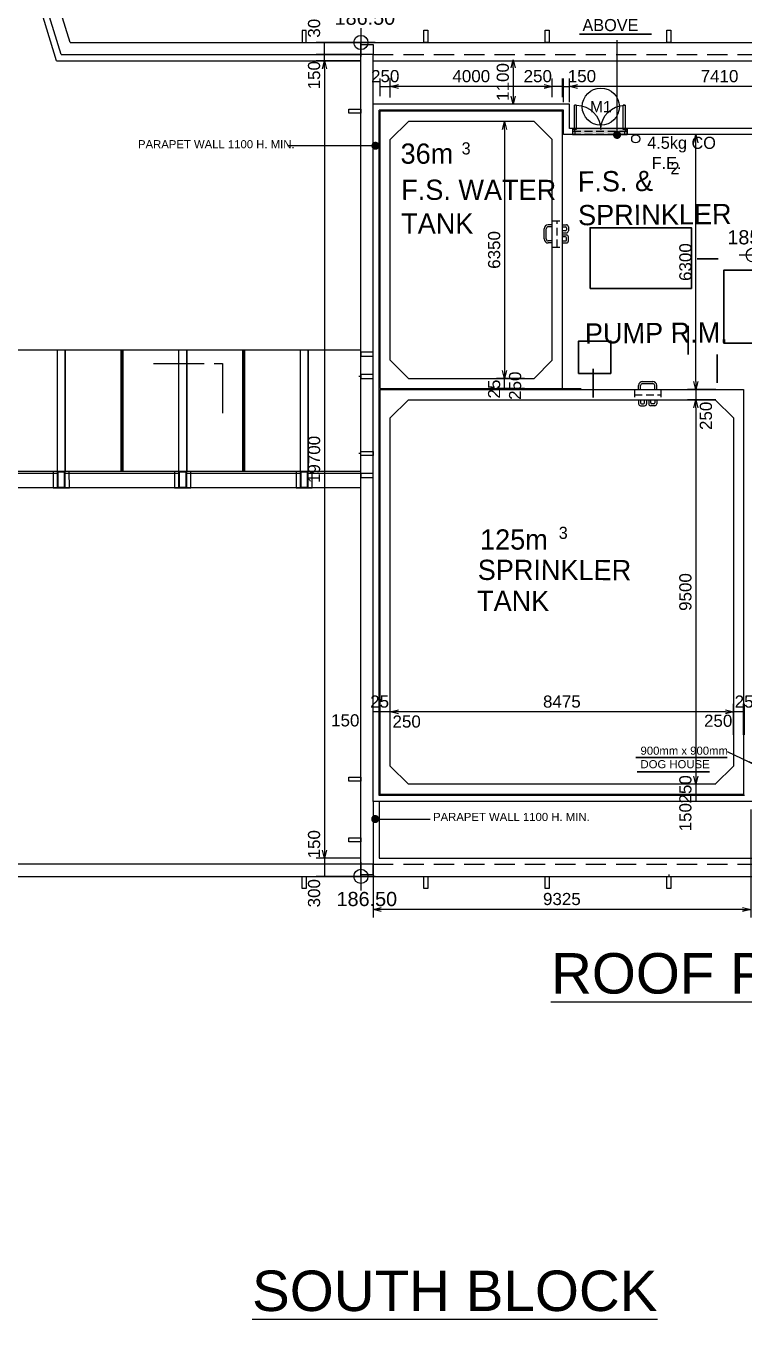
# Model space of a CAD drawing. Header units: millimetres. Extents: x 19735 to 121424, y -888 to 73156.
# Drawn here: x 77964 to 95699, y -888 to 31058 of the extents above; entities that cross this region are included whole.
import ezdxf
from ezdxf.enums import TextEntityAlignment as Align

# ---------------------------------------------------------------- set-up
doc = ezdxf.new("R2010")
doc.units = ezdxf.units.MM
doc.header["$LTSCALE"] = 1000
for name, pattern in [('CENTERX2', [4, 2.5, -0.5, 0.5, -0.5]), ('DASHED', [0.75, 0.5, -0.25]), ('HIDDEN', [9.525, 6.35, -3.175])]:
    doc.linetypes.add(name, pattern=pattern)
doc.layers.get('0').update_dxf_attribs({"color": 8})
doc.layers.get('Defpoints').update_dxf_attribs({"color": 8})
doc.layers.add('COL-10(revJ)', color=8, linetype='Continuous', lineweight=35)
doc.layers.add('COL-105 Rev j', color=8, linetype='Continuous', lineweight=35)
for name, color, linetype in [('COL-228(revJ)', 8, 'Continuous'), ('DLN030_2', 8, 'Continuous'), ('DLN032__', 8, 'Continuous'), ('DLN040__', 8, 'Continuous'), ('DLN041__', 8, 'Continuous'), ('DLN053__', 8, 'Continuous'), ('DLN210__', 8, 'Continuous'), ('DLN246__', 8, 'Continuous'), ('DLN280__', 8, 'Continuous'), ('DLN314__', 8, 'Continuous'), ('DLN325-1', 8, 'Continuous'), ('DLN325__', 8, 'Continuous'), ('DLN581__', 8, 'Continuous'), ('FITDOOR', 8, 'Continuous'), ('geometry', 8, 'Continuous'), ('LEVEL', 8, 'Continuous'), ('MARK', 8, 'Continuous')]:
    doc.layers.add(name, color=color, linetype=linetype)
doc.styles.add('ROMANS', font='swissl.ttf')
doc.styles.get("Standard").update_dxf_attribs({"font": 'arial.ttf'})
doc.styles.add('SWIS721LT450', font='swissl.ttf')
doc.styles.add('SWIS721LT750', font='swissl.ttf')
doc.dimstyles.new('INTDIM', dxfattribs={"dimscale": 200, "dimtxt": 2.25, "dimasz": 1.5, "dimexe": 1, "dimexo": 0, "dimgap": 1, "dimtad": 1, "dimdec": 0, "dimrnd": 1, "dimzin": 1, "dimdsep": 46, "dimtxsty": 'SWIS721LT450', "dimcen": 1, "dimclrd": 1, "dimclre": 1, "dimclrt": 2, "dimaunit": 1, "dimadec": 3, "dimazin": 0, "dimtfac": 1, "dimtdec": 0, "dimtix": 1, "dimtmove": 2, "dimatfit": 0, "dimldrblk": 'DOT', "dimfxl": 1, "dimtolj": 1, "dimtzin": 0, "dimarcsym": 0})

# ---------------------------------------------------------------- blocks, each defined once
blk = doc.blocks.new('DIMARR')
for p, q in [((-1, 0.25), (0, 0)), ((-1, 0), (0, 0)), ((0, 0), (-1, -0.25))]:
    blk.add_line(p, q)
blk = doc.blocks.new('*D171')
at = {"layer": 'Defpoints', "color": 0, "transparency": 16777216}
for p in [(86437, 30198), (85335, 10498), (86437, 10498)]:
    blk.add_point(p, dxfattribs=at)
at = {"layer": 'DLN030_2', "lineweight": -2, "transparency": 16777216}
for p, q in [((86237, 30198), (85135, 30198)), ((85335, 29998), (85335, 10698)), ((86237, 10498), (85135, 10498))]:
    blk.add_line(p, q, dxfattribs=at)
at = {"layer": 'DLN030_2', "lineweight": -2, "transparency": 16777216, "xscale": 200, "yscale": 200, "zscale": 200}
for p, rotation in [((85335, 30198), 90), ((85335, 10498), 270)]:
    blk.add_blockref('DIMARR', p, dxfattribs=dict(at, rotation=rotation))
at = {"layer": 'DLN030_2', "transparency": 16777216, "insert": (85081, 20348), "char_height": 300, "attachment_point": 5, "rotation": 90, "style": 'SWIS721LT450'}
blk.add_mtext('\\A1;19700', dxfattribs=at)
blk = doc.blocks.new('*D172')
at = {"layer": 'Defpoints', "color": 0, "transparency": 16777216}
for p in [(86437, 10348), (85335, 10048), (86437, 10048)]:
    blk.add_point(p, dxfattribs=at)
at = {"layer": 'DLN030_2', "lineweight": -2, "transparency": 16777216}
for p, q in [((86237, 10348), (85135, 10348)), ((85335, 10348), (85335, 10048)), ((86237, 10048), (85135, 10048))]:
    blk.add_line(p, q, dxfattribs=at)
at = {"layer": 'DLN030_2', "transparency": 16777216, "insert": (85081, 9633), "char_height": 300, "attachment_point": 5, "rotation": 90, "style": 'SWIS721LT450'}
blk.add_mtext('\\A1;300', dxfattribs=at)
blk = doc.blocks.new('*D116')
at = {"layer": 'Defpoints', "color": 0, "transparency": 16777216}
for p in [(90479, 28698), (89782, 22348), (90479, 22348)]:
    blk.add_point(p, dxfattribs=at)
at = {"layer": 'DLN030_2', "lineweight": -2, "transparency": 16777216}
for p, q in [((90279, 28698), (89582, 28698)), ((89782, 28498), (89782, 22548)), ((90279, 22348), (89582, 22348))]:
    blk.add_line(p, q, dxfattribs=at)
at = {"layer": 'DLN030_2', "lineweight": -2, "transparency": 16777216, "xscale": 200, "yscale": 200, "zscale": 200}
for p, rotation in [((89782, 28698), 90), ((89782, 22348), 270)]:
    blk.add_blockref('DIMARR', p, dxfattribs=dict(at, rotation=rotation))
at = {"layer": 'DLN030_2', "transparency": 16777216, "insert": (89527, 25523), "char_height": 300, "attachment_point": 5, "rotation": 90, "style": 'SWIS721LT450'}
blk.add_mtext('\\A1;6350', dxfattribs=at)
blk = doc.blocks.new('*D117')
at = {"layer": 'Defpoints', "color": 0, "transparency": 16777216}
for p in [(89782, 22348), (90479, 22348), (90479, 22098)]:
    blk.add_point(p, dxfattribs=at)
at = {"layer": 'DLN030_2', "lineweight": -2, "transparency": 16777216}
for p, q in [((90279, 22348), (89582, 22348)), ((90279, 22098), (89582, 22098)), ((89782, 22098), (89782, 22348))]:
    blk.add_line(p, q, dxfattribs=at)
at = {"layer": 'DLN030_2', "transparency": 16777216, "insert": (90045, 22169), "char_height": 300, "attachment_point": 5, "rotation": 90, "style": 'SWIS721LT450'}
blk.add_mtext('\\A1;250', dxfattribs=at)
blk = doc.blocks.new('*D118')
at = {"layer": 'Defpoints', "color": 0, "transparency": 16777216}
for p in [(95202, 22073), (94504, 21823), (95202, 21823)]:
    blk.add_point(p, dxfattribs=at)
at = {"layer": 'DLN030_2', "lineweight": -2, "transparency": 16777216}
for p, q in [((95002, 22073), (94304, 22073)), ((94504, 22073), (94504, 21823)), ((95002, 21823), (94304, 21823))]:
    blk.add_line(p, q, dxfattribs=at)
at = {"layer": 'DLN030_2', "transparency": 16777216, "insert": (94757, 21425), "char_height": 300, "attachment_point": 5, "rotation": 90, "style": 'SWIS721LT450'}
blk.add_mtext('\\A1;250', dxfattribs=at)
blk = doc.blocks.new('*D119')
at = {"layer": 'Defpoints', "color": 0, "transparency": 16777216}
for p in [(95202, 21823), (94504, 12323), (95202, 12323)]:
    blk.add_point(p, dxfattribs=at)
at = {"layer": 'DLN030_2', "lineweight": -2, "transparency": 16777216}
for p, q in [((95002, 21823), (94304, 21823)), ((94504, 21623), (94504, 12523)), ((95002, 12323), (94304, 12323))]:
    blk.add_line(p, q, dxfattribs=at)
at = {"layer": 'DLN030_2', "lineweight": -2, "transparency": 16777216, "xscale": 200, "yscale": 200, "zscale": 200}
for p, rotation in [((94504, 21823), 90), ((94504, 12323), 270)]:
    blk.add_blockref('DIMARR', p, dxfattribs=dict(at, rotation=rotation))
at = {"layer": 'DLN030_2', "transparency": 16777216, "insert": (94250, 17073), "char_height": 300, "attachment_point": 5, "rotation": 90, "style": 'SWIS721LT450'}
blk.add_mtext('\\A1;9500', dxfattribs=at)
blk = doc.blocks.new('*D120')
at = {"layer": 'Defpoints', "color": 0, "transparency": 16777216}
for p in [(95202, 12323), (94504, 12073), (95202, 12073)]:
    blk.add_point(p, dxfattribs=at)
at = {"layer": 'DLN030_2', "lineweight": -2, "transparency": 16777216}
for p, q in [((95002, 12323), (94304, 12323)), ((94504, 12323), (94504, 12073)), ((95002, 12073), (94304, 12073))]:
    blk.add_line(p, q, dxfattribs=at)
at = {"layer": 'DLN030_2', "transparency": 16777216, "insert": (94250, 12198), "char_height": 300, "attachment_point": 5, "rotation": 90, "style": 'SWIS721LT450'}
blk.add_mtext('\\A1;250', dxfattribs=at)
blk = doc.blocks.new('*D121')
at = {"layer": 'Defpoints', "color": 0, "transparency": 16777216}
for p in [(86962, 29560), (86962, 29091), (90962, 29098)]:
    blk.add_point(p, dxfattribs=at)
at = {"layer": 'DLN030_2', "lineweight": -2, "transparency": 16777216}
for p, q in [((86962, 29291), (86962, 29760)), ((90962, 29298), (90962, 29760)), ((90762, 29560), (87162, 29560))]:
    blk.add_line(p, q, dxfattribs=at)
at = {"layer": 'DLN030_2', "lineweight": -2, "transparency": 16777216, "xscale": 200, "yscale": 200, "zscale": 200, "rotation": 180}
blk.add_blockref('DIMARR', (86962, 29560), dxfattribs=at)
at = {"layer": 'DLN030_2', "lineweight": -2, "transparency": 16777216, "xscale": 200, "yscale": 200, "zscale": 200}
blk.add_blockref('DIMARR', (90962, 29560), dxfattribs=at)
at = {"layer": 'DLN030_2', "transparency": 16777216, "insert": (88962, 29815), "char_height": 300, "attachment_point": 5, "style": 'SWIS721LT450'}
blk.add_mtext('\\A1;4000', dxfattribs=at)
blk = doc.blocks.new('*D133')
at = {"layer": 'Defpoints', "color": 0, "transparency": 16777216}
for p in [(89782, 22098), (90479, 22098), (90479, 22073)]:
    blk.add_point(p, dxfattribs=at)
at = {"layer": 'DLN030_2', "lineweight": -2, "transparency": 16777216}
for p, q in [((90279, 22098), (89582, 22098)), ((90279, 22073), (89582, 22073)), ((89782, 22073), (89782, 22098))]:
    blk.add_line(p, q, dxfattribs=at)
at = {"layer": 'DLN030_2', "transparency": 16777216, "insert": (89527, 22086), "char_height": 300, "attachment_point": 5, "rotation": 90, "style": 'SWIS721LT450'}
blk.add_mtext('\\A1;25', dxfattribs=at)
blk = doc.blocks.new('*D134')
at = {"layer": 'Defpoints', "color": 0, "transparency": 16777216}
for p in [(90962, 29560), (90962, 29098), (91212, 29098)]:
    blk.add_point(p, dxfattribs=at)
at = {"layer": 'DLN030_2', "lineweight": -2, "transparency": 16777216}
for p, q in [((90962, 29298), (90962, 29760)), ((91212, 29298), (91212, 29760)), ((91212, 29560), (90962, 29560))]:
    blk.add_line(p, q, dxfattribs=at)
at = {"layer": 'DLN030_2', "transparency": 16777216, "insert": (90604, 29815), "char_height": 300, "attachment_point": 5, "style": 'SWIS721LT450'}
blk.add_mtext('\\A1;250', dxfattribs=at)
blk = doc.blocks.new('*D135')
at = {"layer": 'Defpoints', "color": 0, "transparency": 16777216}
for p in [(91387, 29560), (91387, 29098), (98797, 29242)]:
    blk.add_point(p, dxfattribs=at)
at = {"layer": 'DLN030_2', "lineweight": -2, "transparency": 16777216}
for p, q in [((91387, 29298), (91387, 29760)), ((98797, 29442), (98797, 29760)), ((98597, 29560), (91587, 29560))]:
    blk.add_line(p, q, dxfattribs=at)
at = {"layer": 'DLN030_2', "lineweight": -2, "transparency": 16777216, "xscale": 200, "yscale": 200, "zscale": 200, "rotation": 180}
blk.add_blockref('DIMARR', (91387, 29560), dxfattribs=at)
at = {"layer": 'DLN030_2', "lineweight": -2, "transparency": 16777216, "xscale": 200, "yscale": 200, "zscale": 200}
blk.add_blockref('DIMARR', (98797, 29560), dxfattribs=at)
at = {"layer": 'DLN030_2', "transparency": 16777216, "insert": (95092, 29815), "char_height": 300, "attachment_point": 5, "style": 'SWIS721LT450'}
blk.add_mtext('\\A1;7410', dxfattribs=at)
blk = doc.blocks.new('*D136')
at = {"layer": 'Defpoints', "color": 0, "transparency": 16777216}
for p in [(86962, 14111), (86962, 13349), (95437, 13349)]:
    blk.add_point(p, dxfattribs=at)
at = {"layer": 'DLN030_2', "lineweight": -2, "transparency": 16777216}
for p, q in [((86962, 13549), (86962, 14311)), ((95237, 14111), (87162, 14111)), ((95437, 13549), (95437, 14311))]:
    blk.add_line(p, q, dxfattribs=at)
at = {"layer": 'DLN030_2', "lineweight": -2, "transparency": 16777216, "xscale": 200, "yscale": 200, "zscale": 200, "rotation": 180}
blk.add_blockref('DIMARR', (86962, 14111), dxfattribs=at)
at = {"layer": 'DLN030_2', "lineweight": -2, "transparency": 16777216, "xscale": 200, "yscale": 200, "zscale": 200}
blk.add_blockref('DIMARR', (95437, 14111), dxfattribs=at)
at = {"layer": 'DLN030_2', "transparency": 16777216, "insert": (91199, 14365), "char_height": 300, "attachment_point": 5, "style": 'SWIS721LT450'}
blk.add_mtext('\\A1;8475', dxfattribs=at)
blk = doc.blocks.new('*D137')
at = {"layer": 'Defpoints', "color": 0, "transparency": 16777216}
for p in [(86712, 14111), (86712, 13349), (86962, 13349)]:
    blk.add_point(p, dxfattribs=at)
at = {"layer": 'DLN030_2', "lineweight": -2, "transparency": 16777216}
for p, q in [((86712, 13549), (86712, 14311)), ((86962, 14111), (86712, 14111)), ((86962, 13549), (86962, 14311))]:
    blk.add_line(p, q, dxfattribs=at)
at = {"layer": 'DLN030_2', "transparency": 16777216, "insert": (87366, 13872), "char_height": 300, "attachment_point": 5, "style": 'SWIS721LT450'}
blk.add_mtext('\\A1;250', dxfattribs=at)
blk = doc.blocks.new('*D138')
at = {"layer": 'Defpoints', "color": 0, "transparency": 16777216}
for p in [(95437, 14111), (95437, 13349), (95687, 13349)]:
    blk.add_point(p, dxfattribs=at)
at = {"layer": 'DLN030_2', "lineweight": -2, "transparency": 16777216}
for p, q in [((95437, 13549), (95437, 14311)), ((95687, 14111), (95437, 14111)), ((95687, 13549), (95687, 14311))]:
    blk.add_line(p, q, dxfattribs=at)
at = {"layer": 'DLN030_2', "transparency": 16777216, "insert": (95058, 13891), "char_height": 300, "attachment_point": 5, "style": 'SWIS721LT450'}
blk.add_mtext('\\A1;250', dxfattribs=at)
blk = doc.blocks.new('*D139')
at = {"layer": 'Defpoints', "color": 0, "transparency": 16777216}
for p in [(95687, 14111), (95687, 13349), (95712, 13349)]:
    blk.add_point(p, dxfattribs=at)
at = {"layer": 'DLN030_2', "lineweight": -2, "transparency": 16777216}
for p, q in [((95687, 13549), (95687, 14311)), ((95712, 14111), (95687, 14111)), ((95712, 13549), (95712, 14311))]:
    blk.add_line(p, q, dxfattribs=at)
at = {"layer": 'DLN030_2', "transparency": 16777216, "insert": (95699, 14365), "char_height": 300, "attachment_point": 5, "style": 'SWIS721LT450'}
blk.add_mtext('\\A1;25', dxfattribs=at)
blk = doc.blocks.new('*D103')
at = {"layer": 'Defpoints', "color": 0, "transparency": 16777216}
for p in [(86687, 14111), (86687, 13349), (86712, 13349)]:
    blk.add_point(p, dxfattribs=at)
at = {"layer": 'DLN030_2', "lineweight": -2, "transparency": 16777216}
for p, q in [((86687, 13549), (86687, 14311)), ((86712, 14111), (86687, 14111)), ((86712, 13549), (86712, 14311))]:
    blk.add_line(p, q, dxfattribs=at)
at = {"layer": 'DLN030_2', "transparency": 16777216, "insert": (86699, 14365), "char_height": 300, "attachment_point": 5, "style": 'SWIS721LT450'}
blk.add_mtext('\\A1;25', dxfattribs=at)
blk = doc.blocks.new('*D104')
at = {"layer": 'Defpoints', "color": 0, "transparency": 16777216}
for p in [(86537, 14111), (86537, 13349), (86687, 13349)]:
    blk.add_point(p, dxfattribs=at)
at = {"layer": 'DLN030_2', "lineweight": -2, "transparency": 16777216}
for p, q in [((86537, 13549), (86537, 14311)), ((86687, 14111), (86537, 14111)), ((86687, 13549), (86687, 14311))]:
    blk.add_line(p, q, dxfattribs=at)
at = {"layer": 'DLN030_2', "transparency": 16777216, "insert": (85850, 13901), "char_height": 300, "attachment_point": 5, "style": 'SWIS721LT450'}
blk.add_mtext('\\A1;150', dxfattribs=at)
blk = doc.blocks.new('*D105')
at = {"layer": 'Defpoints', "color": 0, "transparency": 16777216}
for p in [(94504, 11898), (95202, 12048), (95202, 11898)]:
    blk.add_point(p, dxfattribs=at)
at = {"layer": 'DLN030_2', "lineweight": -2, "transparency": 16777216}
for p, q in [((95002, 12048), (94304, 12048)), ((95002, 11898), (94304, 11898)), ((94504, 12048), (94504, 11898))]:
    blk.add_line(p, q, dxfattribs=at)
at = {"layer": 'DLN030_2', "transparency": 16777216, "insert": (94250, 11510), "char_height": 300, "attachment_point": 5, "rotation": 90, "style": 'SWIS721LT450'}
blk.add_mtext('\\A1;150', dxfattribs=at)
blk = doc.blocks.new('ELEX')
at = {"layer": 'DLN032__'}
for p, q in [((0, 0.5), (0, -0.5)), ((0.5, 0), (-0.5, 0))]:
    blk.add_line(p, q, dxfattribs=at)
blk.add_circle((0, 0), 0.25, dxfattribs=at)
at = {"layer": 'DLN032__', "style": 'ROMANS'}
blk.add_attdef('ELEX', (0.257, 0.354), '', height=0.5, dxfattribs=at)
blk = doc.blocks.new('*D110')
at = {"layer": 'Defpoints', "color": 0, "transparency": 16777216}
for p in [(85335, 10348), (86434, 10498), (86450, 10348)]:
    blk.add_point(p, dxfattribs=at)
at = {"layer": 'DLN030_2', "lineweight": -2, "transparency": 16777216}
for p, q in [((86234, 10498), (85135, 10498)), ((86250, 10348), (85135, 10348)), ((85335, 10498), (85335, 10348))]:
    blk.add_line(p, q, dxfattribs=at)
at = {"layer": 'DLN030_2', "transparency": 16777216, "insert": (85081, 10842), "char_height": 300, "attachment_point": 5, "rotation": 90, "style": 'SWIS721LT450'}
blk.add_mtext('\\A1;150', dxfattribs=at)
blk = doc.blocks.new('*D112')
at = {"layer": 'Defpoints', "color": 0, "transparency": 16777216}
for p in [(85335, 30648), (86437, 30648), (86437, 30348)]:
    blk.add_point(p, dxfattribs=at)
at = {"layer": 'DLN030_2', "lineweight": -2, "transparency": 16777216}
for p, q in [((86237, 30648), (85135, 30648)), ((85335, 30348), (85335, 30648)), ((86237, 30348), (85135, 30348))]:
    blk.add_line(p, q, dxfattribs=at)
at = {"layer": 'DLN030_2', "transparency": 16777216, "insert": (85081, 31116), "char_height": 300, "attachment_point": 5, "rotation": 90, "style": 'SWIS721LT450'}
blk.add_mtext('\\A1;300', dxfattribs=at)
blk = doc.blocks.new('*D95')
at = {"layer": 'Defpoints', "color": 0, "linetype": 'ByBlock', "transparency": 16777216}
for p in [(86537, 11898), (95862, 11898), (86537, 9234)]:
    blk.add_point(p, dxfattribs=at)
at = {"layer": 'DLN030_2', "linetype": 'ByBlock', "lineweight": -2, "transparency": 16777216}
for p, q in [((86537, 11698), (86537, 9034)), ((95862, 11698), (95862, 9034)), ((95662, 9234), (86737, 9234))]:
    blk.add_line(p, q, dxfattribs=at)
at = {"layer": 'DLN030_2', "linetype": 'ByBlock', "lineweight": -2, "transparency": 16777216, "xscale": 200, "yscale": 200, "zscale": 200, "rotation": 180}
blk.add_blockref('DIMARR', (86537, 9234), dxfattribs=at)
at = {"layer": 'DLN030_2', "linetype": 'ByBlock', "lineweight": -2, "transparency": 16777216, "xscale": 200, "yscale": 200, "zscale": 200}
blk.add_blockref('DIMARR', (95862, 9234), dxfattribs=at)
at = {"layer": 'DLN030_2', "linetype": 'ByBlock', "transparency": 16777216, "insert": (91199, 9488), "char_height": 300, "attachment_point": 5, "style": 'SWIS721LT450'}
blk.add_mtext('\\A1;9325', dxfattribs=at)
blk = doc.blocks.new('DR1CL3')
at = {"layer": 'FITDOOR'}
for p, q in [((0, 0), (0, -37.5)), ((50, 0), (0, 0)), ((50, 0), (50, -50)), ((12, -37.5), (0, -37.5)), ((12, -87.5), (0, -87.5)), ((0, -87.5), (0, -125)), ((62.5, -125), (0, -125)), ((62.5, -50), (50, -50)), ((62.5, -50), (62.5, -125))]:
    blk.add_line(p, q, dxfattribs=at)
blk = doc.blocks.new('DR1CD')
at = {"layer": 'FITDOOR'}
for p, q in [((0, 1), (45, 1)), ((0, 1), (0, 0)), ((45, 0), (45, 1)), ((0, 0), (45, 0))]:
    blk.add_line(p, q, dxfattribs=at)
blk = doc.blocks.new('DR2M')
at = {"layer": 'FITDOOR'}
for centre, start, end in [((0, 0), 0, 90), ((1, 0), 90, 180)]:
    blk.add_arc(centre, 0.5, start, end, dxfattribs=at)
blk = doc.blocks.new('DR1AD')
at = {"layer": 'FITDOOR'}
for p, q in [((-45, 1), (0, 1)), ((-45, 1), (-45, 0)), ((0, 0), (0, 1)), ((-45, 0), (0, 0))]:
    blk.add_line(p, q, dxfattribs=at)
blk = doc.blocks.new('DR1CR3')
at = {"layer": 'FITDOOR'}
for p, q in [((-50, 0), (0, 0)), ((-50, 0), (-50, -50)), ((0, 0), (0, -37.5)), ((-62.5, -50), (-62.5, -125)), ((-62.5, -50), (-50, -50)), ((-62.5, -125), (0, -125)), ((-12, -37.5), (0, -37.5)), ((-12, -87.5), (0, -87.5)), ((0, -87.5), (0, -125))]:
    blk.add_line(p, q, dxfattribs=at)
blk = doc.blocks.new('*D61')
at = {"layer": 'Defpoints', "color": 0, "linetype": 'ByBlock', "transparency": 16777216}
for p in [(86962, 29560), (86712, 29123), (86962, 29123)]:
    blk.add_point(p, dxfattribs=at)
at = {"layer": 'DLN030_2', "linetype": 'ByBlock', "lineweight": -2, "transparency": 16777216}
for p, q in [((86712, 29323), (86712, 29760)), ((86962, 29323), (86962, 29760)), ((86712, 29560), (86962, 29560))]:
    blk.add_line(p, q, dxfattribs=at)
at = {"layer": 'DLN030_2', "linetype": 'ByBlock', "transparency": 16777216, "insert": (86837, 29815), "char_height": 300, "attachment_point": 5, "style": 'SWIS721LT450'}
blk.add_mtext('\\A1;250', dxfattribs=at)
blk = doc.blocks.new('*D62')
at = {"layer": 'Defpoints', "color": 0, "transparency": 16777216}
for p in [(91387, 29560), (91237, 28973), (91387, 28973)]:
    blk.add_point(p, dxfattribs=at)
at = {"layer": 'DLN030_2', "lineweight": -2, "transparency": 16777216}
for p, q in [((91237, 29173), (91237, 29760)), ((91387, 29173), (91387, 29760)), ((91237, 29560), (91387, 29560))]:
    blk.add_line(p, q, dxfattribs=at)
at = {"layer": 'DLN030_2', "transparency": 16777216, "insert": (91694, 29815), "char_height": 300, "attachment_point": 5, "style": 'SWIS721LT450'}
blk.add_mtext('\\A1;150', dxfattribs=at)
blk = doc.blocks.new('*D64')
at = {"layer": 'Defpoints', "color": 0, "transparency": 16777216}
for p in [(94504, 28373), (94504, 28373), (94504, 22073)]:
    blk.add_point(p, dxfattribs=at)
at = {"layer": 'DLN030_2', "lineweight": -2, "transparency": 16777216}
blk.add_line((94504, 22273), (94504, 28173), dxfattribs=at)
at = {"layer": 'DLN030_2', "lineweight": -2, "transparency": 16777216, "xscale": 200, "yscale": 200, "zscale": 200}
for p, rotation in [((94504, 28373), 90), ((94504, 22073), 270)]:
    blk.add_blockref('DIMARR', p, dxfattribs=dict(at, rotation=rotation))
at = {"layer": 'DLN030_2', "transparency": 16777216, "insert": (94250, 25223), "char_height": 300, "attachment_point": 5, "rotation": 90, "style": 'SWIS721LT450'}
blk.add_mtext('\\A1;6300', dxfattribs=at)
blk = doc.blocks.new('DRNO')
at = {"layer": 'MARK'}
blk.add_circle((0, 0), 1, dxfattribs=at)
at = {"layer": 'MARK', "style": 'ROMANS'}
blk.add_attdef('DRNO', text='', height=0.6, dxfattribs=at).set_placement((0, 0), align=Align.MIDDLE)
blk = doc.blocks.new('*D65')
at = {"layer": 'Defpoints', "color": 0, "transparency": 16777216}
for p in [(89995, 30223), (89995, 29123), (89995, 29123)]:
    blk.add_point(p, dxfattribs=at)
at = {"layer": 'DLN030_2', "lineweight": -2, "transparency": 16777216}
blk.add_line((89995, 30023), (89995, 29323), dxfattribs=at)
at = {"layer": 'DLN030_2', "lineweight": -2, "transparency": 16777216, "xscale": 200, "yscale": 200, "zscale": 200}
for p, rotation in [((89995, 30223), 90), ((89995, 29123), 270)]:
    blk.add_blockref('DIMARR', p, dxfattribs=dict(at, rotation=rotation))
at = {"layer": 'DLN030_2', "transparency": 16777216, "insert": (89741, 29673), "char_height": 300, "attachment_point": 5, "rotation": 90, "style": 'SWIS721LT450'}
blk.add_mtext('\\A1;1100', dxfattribs=at)
blk = doc.blocks.new('*D56')
at = {"layer": 'Defpoints', "color": 0, "transparency": 16777216}
for p in [(85335, 30348), (86437, 30348), (86437, 30198)]:
    blk.add_point(p, dxfattribs=at)
at = {"layer": 'DLN030_2', "lineweight": -2, "transparency": 16777216}
for p, q in [((86237, 30348), (85135, 30348)), ((86237, 30198), (85135, 30198)), ((85335, 30198), (85335, 30348))]:
    blk.add_line(p, q, dxfattribs=at)
at = {"layer": 'DLN030_2', "transparency": 16777216, "insert": (85081, 29839), "char_height": 300, "attachment_point": 5, "rotation": 90, "style": 'SWIS721LT450'}
blk.add_mtext('\\A1;150', dxfattribs=at)
blk = doc.blocks.new('314')
at = {"layer": 'DLN314__'}
blk.add_lwpolyline([(650, -600), (550, -600), (550, -300), (650, -300)], close=True, dxfattribs=at)
blk = doc.blocks.new('CANOPY FOOTING')
at = {"layer": 'DLN314__'}
for points in [[(-196665, 43376), (-196283, 43493), (-196400, 43876), (-196782, 43759)], [(-196694, 43472), (-196312, 43589), (-196370, 43780), (-196753, 43663)], [(-196684, 43492), (-196332, 43600), (-196381, 43760), (-196733, 43653)]]:
    blk.add_lwpolyline(points, close=True, dxfattribs=at)

msp = doc.modelspace()

# ---------------------------------------------------------------- hatches: boundary and pattern name
at = {"layer": 'COL-228(revJ)', "linetype": 'ByBlock'}
h = msp.add_hatch(color=256, dxfattribs=at)
h.dxf.hatch_style = 1
h.paths.add_polyline_path([(91459.2, 28373.1), (92809.2, 28373.1), (92809.2, 28523.1), (91459.2, 28523.1)])

# ---------------------------------------------------------------- linework, layer by layer
at = {"layer": 'COL-10(revJ)'}
msp.add_line((91635.7, 30856.6), (93414.7, 30856.6), dxfattribs=at)
at = {"layer": 'COL-10(revJ)', "linetype": 'ByBlock'}
for p, q in [((94537.4, 25300.6), (95054.6, 25300.6)), ((94317.8, 22944.1), (94317.8, 23651.6)), ((95031.6, 22236.7), (95031.6, 22944.2)), ((91970.4, 21879.9), (91970.4, 22587.4)), ((91155.5, 22094.2), (91672.7, 22094.2))]:
    msp.add_line(p, q, dxfattribs=at)
for points in [[(93022.9, 12987.3), (95284, 12987.3)], [(93060.6, 12629.4), (94841.2, 12629.4)]]:
    msp.add_lwpolyline(points, dxfattribs=at)
at = {"layer": 'COL-105 Rev j', "linetype": 'ByBlock'}
for points in [[(91896.6, 24573.1), (94396.6, 24573.1), (94396.6, 26073.1), (91896.6, 26073.1)], [(97796.6, 23223.1), (95196.6, 23223.1), (95196.6, 25023.1), (97796.6, 25023.1)], [(92411.6, 22473.1), (91611.6, 22473.1), (91611.6, 23273.1), (92411.6, 23273.1)]]:
    msp.add_lwpolyline(points, close=True, dxfattribs=at)
at = {"layer": 'COL-228(revJ)', "linetype": 'ByBlock'}
msp.add_lwpolyline([(91459.2, 28373.1), (92809.2, 28373.1), (92809.2, 28523.1), (91459.2, 28523.1)], close=True, dxfattribs=at)
at = {"layer": 'DLN053__', "linetype": 'CENTERX2', "ltscale": 0.5}
for p, q in [((81116.3, 22718.7), (82815.3, 22718.7)), ((82815.3, 22718.7), (82815.3, 21488.6))]:
    msp.add_line(p, q, dxfattribs=at)
at = {"layer": 'DLN210__'}
for p, q in [((78722.4, 30198.1), (78072, 32325.6)), ((78833.4, 30348.1), (78215.4, 32369.5)), ((79055.4, 30648.1), (78502.3, 32457.2)), ((79055.4, 30648.1), (86236.6, 30648.1)), ((86236.6, 30648.1), (118036.6, 30648.1)), ((86236.6, 10048.1), (86236.6, 30648.1)), ((86236.6, 30648.1), (118036.6, 30648.1)), ((78722.4, 30198.1), (86236.6, 30198.1)), ((78833.4, 30348.1), (86236.6, 30348.1)), ((86536.6, 27698.1), (86536.6, 30348.1)), ((86536.6, 30198.1), (117586.6, 30198.1)), ((86536.6, 11898.1), (86536.6, 29123.1)), ((91386.6, 29123.1), (86536.6, 29123.1)), ((91386.6, 28523.1), (91386.6, 29123.1)), ((86686.6, 12048.1), (86686.6, 28973.1)), ((91236.6, 28973.1), (86686.6, 28973.1)), ((91236.6, 28373.1), (91236.6, 28973.1)), ((91459.2, 28523.1), (91386.6, 28523.1)), ((91459.2, 28523.1), (91459.2, 28373.1)), ((92809.2, 28523.1), (91459.2, 28523.1)), ((98946.6, 28523.1), (92809.2, 28523.1)), ((92809.2, 28523.1), (92809.2, 28373.1)), ((91459.2, 28373.1), (91236.6, 28373.1)), ((98946.6, 28373.1), (92809.2, 28373.1)), ((96686.6, 11898.1), (86536.6, 11898.1)), ((95711.6, 12048.1), (86686.6, 12048.1)), ((86686.6, 11898.1), (86686.6, 10498.1)), ((86236.6, 10348.1), (69836.6, 10348.1)), ((86686.6, 10498.1), (101686.6, 10498.1)), ((57636.6, 10048.1), (86236.6, 10048.1)), ((86236.6, 10048.1), (118036.6, 10048.1))]:
    msp.add_line(p, q, dxfattribs=at)
at = {"layer": 'DLN210__', "linetype": 'DASHED'}
for p, q in [((86536.6, 30348.1), (117736.6, 30348.1)), ((86536.6, 11898.1), (86536.6, 10348.1)), ((86536.6, 10348.1), (101686.6, 10348.1))]:
    msp.add_line(p, q, dxfattribs=at)
at = {"layer": 'DLN246__', "linetype": 'HIDDEN', "ltscale": 0.03}
for p, q in [((90961.6, 26244.7), (91211.6, 26244.7)), ((91086.6, 25594.7), (91086.6, 26244.7)), ((90961.6, 25594.7), (91211.6, 25594.7)), ((92992.3, 22073.1), (92992.3, 21823.1)), ((93642.3, 22073.1), (93642.3, 21823.1)), ((92992.3, 21948.1), (93642.3, 21948.1))]:
    msp.add_line(p, q, dxfattribs=at)
at = {"layer": 'DLN246__'}
for p, q in [((90761.6, 25794.7), (90761.6, 26044.7)), ((90811.6, 25794.7), (90811.6, 26044.7)), ((90961.6, 26144.7), (90861.6, 26144.7)), ((90961.6, 26094.7), (90861.6, 26094.7)), ((91211.6, 26144.7), (91311.6, 26144.7)), ((91211.6, 26094.7), (91286.6, 26094.7)), ((91286.6, 25994.7), (91211.6, 25994.7)), ((91211.6, 25944.7), (91311.6, 25944.7)), ((91211.6, 25894.7), (91311.6, 25894.7)), ((91311.6, 26069.7), (91311.6, 26019.7)), ((91361.6, 26094.7), (91361.6, 25994.7)), ((90961.6, 25744.7), (90861.6, 25744.7)), ((90961.6, 25694.7), (90861.6, 25694.7)), ((91286.6, 25844.7), (91211.6, 25844.7)), ((91211.6, 25744.7), (91286.6, 25744.7)), ((91211.6, 25694.7), (91311.6, 25694.7)), ((91311.6, 25769.7), (91311.6, 25819.7)), ((91361.6, 25744.7), (91361.6, 25844.7)), ((93092.3, 22073.1), (93092.3, 22173.1)), ((93142.3, 22073.1), (93142.3, 22173.1)), ((93192.3, 22273.1), (93442.3, 22273.1)), ((93192.3, 22223.1), (93442.3, 22223.1)), ((93492.3, 22073.1), (93492.3, 22173.1)), ((93542.3, 22073.1), (93542.3, 22173.1)), ((93092.3, 21823.1), (93092.3, 21723.1)), ((93142.3, 21823.1), (93142.3, 21748.1)), ((93242.3, 21748.1), (93242.3, 21823.1)), ((93292.3, 21823.1), (93292.3, 21723.1)), ((93342.3, 21823.1), (93342.3, 21723.1)), ((93392.3, 21748.1), (93392.3, 21823.1)), ((93492.3, 21823.1), (93492.3, 21748.1)), ((93542.3, 21823.1), (93542.3, 21723.1)), ((93142.3, 21673.1), (93242.3, 21673.1)), ((93167.3, 21723.1), (93217.3, 21723.1)), ((93492.3, 21673.1), (93392.3, 21673.1)), ((93467.3, 21723.1), (93417.3, 21723.1))]:
    msp.add_line(p, q, dxfattribs=at)
for centre, radius, start, end in [((90861.6, 26044.7), 100, 90, 180), ((90861.6, 26044.7), 50, 90, 180), ((91286.6, 26069.7), 25, 0, 90), ((91286.6, 26019.7), 25, 270, 0), ((91311.6, 26094.7), 50, 0, 90), ((91311.6, 25994.7), 50, 270, 0), ((91311.6, 25844.7), 50, 0, 90), ((90861.6, 25794.7), 100, 180, 270), ((90861.6, 25794.7), 50, 180, 270), ((91286.6, 25819.7), 25, 0, 90), ((91286.6, 25769.7), 25, 270, 0), ((91311.6, 25744.7), 50, 270, 0), ((93192.3, 22173.1), 100, 90, 180), ((93192.3, 22173.1), 50, 90, 180), ((93442.3, 22173.1), 100, 360, 90), ((93442.3, 22173.1), 50, 360, 90), ((93167.3, 21748.1), 25, 180, 270), ((93217.3, 21748.1), 25, 270, 360), ((93417.3, 21748.1), 25, 180, 270), ((93467.3, 21748.1), 25, 270, 360), ((93142.3, 21723.1), 50, 180, 270), ((93242.3, 21723.1), 50, 270, 360), ((93392.3, 21723.1), 50, 180, 270), ((93492.3, 21723.1), 50, 270, 360)]:
    msp.add_arc(centre, radius, start, end, dxfattribs=at)
at = {"layer": 'DLN280__'}
for p, q in [((86711.6, 22098.1), (86711.6, 28948.1)), ((91211.6, 28948.1), (86711.6, 28948.1)), ((91211.6, 22098.1), (91211.6, 28948.1)), ((86961.6, 28248.1), (87411.6, 28698.1)), ((90511.6, 28698.1), (87411.6, 28698.1)), ((90961.6, 28248.1), (90511.6, 28698.1)), ((86961.6, 22798.1), (86961.6, 28248.1)), ((90961.6, 22798.1), (90961.6, 28248.1)), ((86961.6, 22798.1), (87411.6, 22348.1)), ((90961.6, 22798.1), (90511.6, 22348.1)), ((86711.6, 22098.1), (91211.6, 22098.1)), ((86711.6, 12073.1), (86711.6, 22073.1)), ((86711.6, 22073.1), (95686.6, 22073.1)), ((87411.6, 22348.1), (90511.6, 22348.1)), ((95686.6, 22073.1), (95686.6, 12073.1)), ((86961.6, 21373.1), (87411.6, 21823.1)), ((86961.6, 21373.1), (87411.6, 21823.1)), ((87411.6, 21823.1), (94986.6, 21823.1)), ((94986.6, 21823.1), (95436.6, 21373.1)), ((86961.6, 12773.1), (86961.6, 21373.1)), ((95436.6, 21373.1), (95436.6, 12773.1)), ((87411.6, 12323.1), (86961.6, 12773.1)), ((95436.6, 12773.1), (94986.6, 12323.1)), ((94986.6, 12323.1), (87411.6, 12323.1)), ((95686.6, 12073.1), (86711.6, 12073.1))]:
    msp.add_line(p, q, dxfattribs=at)
at = {"layer": 'DLN314__', "linetype": 'HIDDEN', "ltscale": 0.03}
for p, q in [((92809.2, 28448.1), (91459.2, 28448.1)), ((92809.2, 28373.1), (91459.2, 28373.1))]:
    msp.add_line(p, q, dxfattribs=at)
at = {"layer": 'DLN314__', "linetype": 'HIDDEN', "ltscale": 0.5}
for p, q in [((78736.6, 23048.1), (78736.6, 20048.1)), ((78936.6, 23048.1), (78936.6, 20048.1)), ((81736.6, 23048.1), (81736.6, 20048.1)), ((81936.6, 23048.1), (81936.6, 20048.1)), ((84736.6, 23048.1), (84736.6, 20048.1)), ((84936.6, 23048.1), (84936.6, 20048.1))]:
    msp.add_line(p, q, dxfattribs=at)
at = {"layer": 'DLN314__'}
for p, q in [((86236.6, 22398.1), (86186.6, 22398.1)), ((86236.6, 20498.1), (86186.6, 20498.1)), ((93836.6, 10098.1), (93836.6, 10048.1))]:
    msp.add_line(p, q, dxfattribs=at)
for points in [[(86536.6, 30347.8), (86236.6, 30347.8), (86236.6, 30597.8), (86536.6, 30597.8)], [(86536.6, 22348.1), (86536.6, 22448.1), (86236.6, 22448.1), (86236.6, 22348.1)], [(86536.6, 20548.1), (86536.6, 20448.1), (86236.6, 20448.1), (86236.6, 20548.1)], [(86536.6, 10348.1), (86236.6, 10348.1), (86236.6, 10098.1), (86536.6, 10098.1)]]:
    msp.add_lwpolyline(points, close=True, dxfattribs=at)
for points in [[(78936.6, 23048.1), (78736.6, 23048.1), (78736.6, 19648.1), (78936.6, 19648.1), (78936.7, 23048.1)], [(81936.6, 23048.1), (81736.6, 23048.1), (81736.6, 19648.1), (81936.6, 19648.1), (81936.7, 23048.1)], [(84936.6, 23047.7), (84736.6, 23047.7), (84736.6, 19647.7), (84936.6, 19647.7), (84936.7, 23047.7)]]:
    msp.add_lwpolyline(points, dxfattribs=at)
at = {"layer": 'DLN581__'}
msp.add_circle((93022.6, 28268), 100, dxfattribs=at)
at = {"layer": 'geometry', "linetype": 'Continuous'}
for p, q in [((86236.6, 23048.1), (66131.7, 23048.1)), ((80311.6, 23048.1), (80311.6, 20048.1)), ((80336.6, 20048.1), (80336.6, 23048.1)), ((80361.6, 23048.1), (80361.6, 20048.1)), ((83311.6, 23048.1), (83311.6, 20048.1)), ((83336.6, 20048.1), (83336.6, 23048.1)), ((83336.6, 20048.1), (83336.6, 23048.1)), ((83361.6, 23048.1), (83361.6, 20048.1)), ((78736.6, 20048.1), (75936.6, 20048.1)), ((78736.6, 19998.1), (75936.6, 19998.1)), ((81736.6, 20048.1), (78936.6, 20048.1)), ((81736.6, 19998.1), (78936.6, 19998.1)), ((84736.6, 20048.1), (81936.6, 20048.1)), ((84736.6, 19998.1), (81936.6, 19998.1)), ((86236.6, 20048.1), (84936.6, 20048.1)), ((86236.6, 19998.1), (84936.6, 19998.1)), ((86236.6, 19648.1), (63491.4, 19648.1))]:
    msp.add_line(p, q, dxfattribs=at)

# ---------------------------------------------------------------- block references
at = {"layer": 'DLN032__'}
ref = msp.add_blockref('ELEX', (86236.6, 30648.1), dxfattribs=dict(at, xscale=700, yscale=700, zscale=700))
ref.add_attrib('ELEX', '186.50', (85586.6, 31085.6), dxfattribs={"layer": 'LEVEL', "height": 350, "style": 'ROMANS'})
ref = msp.add_blockref('ELEX', (95925.5, 25396.9), dxfattribs=dict(at, xscale=700, yscale=700, zscale=700))
ref.add_attrib('ELEX', '185.375', (95284.9, 25660.9), dxfattribs={"layer": 'LEVEL', "height": 350, "style": 'ROMANS'})
ref = msp.add_blockref('ELEX', (86236.6, 10048.1), dxfattribs=dict(at, xscale=700, yscale=700, zscale=700))
ref.add_attrib('ELEX', '186.50', (85634.8, 9315), dxfattribs={"layer": 'LEVEL', "height": 350, "style": 'ROMANS'})
at = {"layer": 'DLN314__', "xscale": -1}
for p, rotation in [((84236.6, 30347.8), 180), ((85936.6, 23548.1), 90), ((85936.6, 20548.1), 90)]:
    msp.add_blockref('314', p, dxfattribs=dict(at, rotation=rotation))
at = {"layer": 'DLN314__'}
for name, p, rotation in [('314', (88436.6, 30348.1), 179.9999999999995), ('314', (91436.6, 30348.1), 179.9999999999995), ('314', (94436.6, 30348.1), 179.9999999999995), ('314', (86536.6, 29548.1), 270), ('CANOPY FOOTING', (178017, 195037.8), 73.00000000002207), ('CANOPY FOOTING', (181017, 195037.8), 73.00000000002207), ('CANOPY FOOTING', (184017, 195037.8), 73.00000000002207), ('314', (86536.6, 13048.1), 270), ('314', (86536.6, 11548.1), 270)]:
    msp.add_blockref(name, p, dxfattribs=dict(at, rotation=rotation))
for p in [(84236.6, 10348.1), (87236.6, 10348.1), (90236.6, 10348.1), (93236.6, 10348.1)]:
    msp.add_blockref('314', p, dxfattribs=at)
at = {"layer": 'DLN325-1', "xscale": 458.3333333333139, "yscale": 458.3333333333139, "zscale": 458.3333333333139}
msp.add_blockref('DRNO', (92160.3, 29062.4), dxfattribs=at).add_auto_attribs({'DRNO': 'M1'})
at = {"layer": 'DLN325__', "xscale": -1, "yscale": 600}
for name, p in [('DR1AD', (91509.2, 28498.1)), ('DR1CD', (92759.2, 28498.1))]:
    msp.add_blockref(name, p, dxfattribs=at)
at = {"layer": 'DLN325__', "xscale": -1200, "yscale": 1200, "zscale": 1200}
msp.add_blockref('DR2M', (92759.2, 28498.1), dxfattribs=at)
at = {"layer": 'DLN325__', "xscale": -1}
for name, p in [('DR1CR3', (91459.2, 28498.1)), ('DR1CL3', (92809.2, 28498.1))]:
    msp.add_blockref(name, p, dxfattribs=at)

# ---------------------------------------------------------------- texts
at = {"layer": 'DLN040__', "insert": (91707, 31628), "char_height": 300, "attachment_point": 1, "line_spacing_factor": 0.8, "style": 'SWIS721LT750'}
msp.add_mtext('{\\fUnivers|b0|i0|c0|p34;LOUVRE\\PABOVE}', dxfattribs=at)
at = {"layer": 'DLN040__', "char_height": 200, "width": 3822.687, "attachment_point": 1, "style": 'SWIS721LT750'}
for insert in [(80732.7, 28235.1), (88018.5, 11617.6)]:
    msp.add_mtext('PARAPET WALL 1100 H. MIN.', dxfattribs=dict(at, insert=insert))
at = {"layer": 'DLN040__', "insert": (93140.6, 13253.7), "char_height": 200, "width": 3503.581, "attachment_point": 1}
msp.add_mtext('{\\fSwis721 Lt BT|b0|i0|c0|p34;900mm x 900mm\\PDOG HOUSE }', dxfattribs=at)
at = {"layer": 'DLN040__', "char_height": 1000, "width": 16410, "attachment_point": 7, "line_spacing_factor": 0.84, "style": 'SWIS721LT750'}
for s, insert in [('{\\LROOF PLAN}', (90930.3, 7139.5)), ('{\\LSOUTH BLOCK}', (83548, -702.5))]:
    msp.add_mtext(s, dxfattribs=dict(at, insert=insert))
at = {"layer": 'DLN041__', "style": 'SWIS721LT750'}
for s, insert, char_height, width, attachment_point, rotation in [('{\\fUnivers|b0|i0|c0|p34;36m}', (87216, 27646), 500, 4428.675, 7, 359.905), ('{\\fUnivers|b0|i0|c0|p34;3}', (88722.6, 28182.4), 300, 5336.445, 1, 359.90528), ('{\\fUnivers|b0|i0|c0|p34;F.S. & SPRINKLER}', (91600.2, 26124.5), 500, 4428.675, 7, 0.451), ('{\\fUnivers|b0|i0|c0|p34;F.S. WATER TANK}', (87231, 25927.6), 500, 4428.675, 7, 359.9053), ('{\\fUnivers|b0|i0|c0|p34;PUMP R.M.}', (91769.3, 23201.8), 500, 4428.675, 7, 0.45071), ('{\\fUnivers|b0|i0|c0|p34;125m}', (89178.4, 18114.6), 500, 4428.675, 7, 359.90528), ('{\\fUnivers|b0|i0|c0|p34;3}', (91120.4, 18685.9), 300, 5336.445, 1, 359.90528), ('{\\fUnivers|b0|i0|c0|p34;SPRINKLER}', (89121, 17363.9), 500, 4428.675, 7, 359.90528), ('{\\fUnivers|b0|i0|c0|p34;TANK}', (89105, 16604.3), 500, 4428.675, 7, 359.90528)]:
    msp.add_mtext(s, dxfattribs=dict(at, insert=insert, char_height=char_height, width=width, attachment_point=attachment_point, rotation=rotation))
at = {"layer": 'DLN581__', "char_height": 300, "attachment_point": 7, "rotation": 359.87172, "style": 'SWIS721LT750'}
for s, insert, width in [('{\\fUnivers|b0|i0|c0|p34;4.5kg CO  F.E.}', (93305.3, 27522.3), 1747.929), ('{\\fUnivers|b0|i0|c0|p34;2}', (93880.3, 27391.5), 1597.027)]:
    msp.add_mtext(s, dxfattribs=dict(at, insert=insert, width=width))

# ---------------------------------------------------------------- dimensions: what is measured, and where the dimension line sits
at = {"layer": 'DLN030_2'}
for base, p1, p2, picture, middle in [((85335.4, 30648.1), (86436.6, 30348.1), (86436.6, 30648.1), '*D112', (85081.2, 31116.5)), ((85335.4, 30348.1), (86436.6, 30198.1), (86436.6, 30348.1), '*D56', (85081.2, 29838.7)), ((89781.6, 22348.1), (90479.1, 22098.1), (90479.1, 22348.1), '*D117', (90045, 22168.9)), ((94504.3, 21823.1), (95201.8, 22073.1), (95201.8, 21823.1), '*D118', (94757, 21424.6)), ((94504.3, 11898.1), (95201.8, 12048.1), (95201.8, 11898.1), '*D105', (94250.1, 11510.2)), ((85335.4, 10348.1), (86433.9, 10498.1), (86450, 10348.1), '*D110', (85081.2, 10842.1)), ((85335.4, 10048.1), (86436.6, 10348.1), (86436.6, 10048.1), '*D172', (85081.2, 9632.9))]:
    dim = msp.add_linear_dim(base=base, p1=p1, p2=p2, angle=90, dimstyle='INTDIM', override={"dimscale": 1, "dimtxt": 300, "dimasz": 200, "dimexe": 200, "dimexo": 200, "dimgap": 100, "dimrnd": 0, "dimzin": 0, "dimblk": 'DIMARR', "dimcen": 200, "dimclrd": 256, "dimclre": 256, "dimclrt": 256}, dxfattribs=at)
    dim.commit()
    dim.dimension.update_dxf_attribs({"geometry": picture, "text_midpoint": middle, "dimtype": 160})
for base, p1, p2, picture, middle in [((85335.4, 10498.1), (86436.6, 30198.1), (86436.6, 10498.1), '*D171', (85081.2, 20348.1)), ((89994.7, 29123.1), (89994.7, 30223.1), (89994.7, 29123.1), '*D65', (89740.5, 29673.1)), ((89781.6, 22348.1), (90479.1, 28698.1), (90479.1, 22348.1), '*D116', (89527.4, 25523.1)), ((94504.3, 28373.1), (94504.3, 22073.1), (94504.3, 28373.1), '*D64', (94250.1, 25223.1)), ((89781.6, 22098.1), (90479.1, 22073.1), (90479.1, 22098.1), '*D133', (89527.4, 22085.6)), ((94504.3, 12323.1), (95201.8, 21823.1), (95201.8, 12323.1), '*D119', (94250.1, 17073.1)), ((94504.3, 12073.1), (95201.8, 12323.1), (95201.8, 12073.1), '*D120', (94250.1, 12198.1))]:
    dim = msp.add_linear_dim(base=base, p1=p1, p2=p2, angle=90, dimstyle='INTDIM', override={"dimscale": 1, "dimtxt": 300, "dimasz": 200, "dimexe": 200, "dimexo": 200, "dimgap": 100, "dimrnd": 0, "dimzin": 0, "dimblk": 'DIMARR', "dimcen": 200, "dimclrd": 256, "dimclre": 256, "dimclrt": 256}, dxfattribs=at)
    dim.commit()
    dim.dimension.update_dxf_attribs({"geometry": picture, "text_midpoint": middle})
at = {"layer": 'DLN030_2', "linetype": 'ByBlock'}
for base, p1, p2, picture, middle in [((86961.6, 29560.5), (86711.6, 29123.1), (86961.6, 29123.1), '*D61', (86836.6, 29814.7)), ((86536.6, 9234), (95861.6, 11898.1), (86536.6, 11898.1), '*D95', (91199.1, 9488.2))]:
    dim = msp.add_linear_dim(base=base, p1=p1, p2=p2, dimstyle='INTDIM', override={"dimscale": 1, "dimtxt": 300, "dimasz": 200, "dimexe": 200, "dimexo": 200, "dimgap": 100, "dimrnd": 0, "dimzin": 0, "dimblk": 'DIMARR', "dimcen": 200, "dimclrd": 256, "dimclre": 256, "dimclrt": 256}, dxfattribs=at)
    dim.commit()
    dim.dimension.update_dxf_attribs({"geometry": picture, "text_midpoint": middle})
at = {"layer": 'DLN030_2'}
for base, p1, p2, picture, middle in [((86961.6, 29560.5), (90961.6, 29098.2), (86961.6, 29091.2), '*D121', (88961.6, 29814.7)), ((91386.6, 29560.5), (98796.6, 29241.8), (91386.6, 29098.2), '*D135', (95091.6, 29814.7)), ((86686.6, 14111.2), (86711.6, 13348.9), (86686.6, 13348.9), '*D103', (86699.1, 14365.3)), ((86961.6, 14111.2), (95436.6, 13348.9), (86961.6, 13348.9), '*D136', (91199.1, 14365.3)), ((95686.6, 14111.2), (95711.6, 13348.9), (95686.6, 13348.9), '*D139', (95699.1, 14365.3))]:
    dim = msp.add_linear_dim(base=base, p1=p1, p2=p2, dimstyle='INTDIM', override={"dimscale": 1, "dimtxt": 300, "dimasz": 200, "dimexe": 200, "dimexo": 200, "dimgap": 100, "dimrnd": 0, "dimzin": 0, "dimblk": 'DIMARR', "dimcen": 200, "dimclrd": 256, "dimclre": 256, "dimclrt": 256}, dxfattribs=at)
    dim.commit()
    dim.dimension.update_dxf_attribs({"geometry": picture, "text_midpoint": middle})
for base, p1, p2, picture, middle in [((90961.6, 29560.5), (91211.6, 29098.2), (90961.6, 29098.2), '*D134', (90603.8, 29814.7)), ((91386.6, 29560.5), (91236.6, 28973.1), (91386.6, 28973.1), '*D62', (91694.5, 29814.7)), ((86536.6, 14111.2), (86686.6, 13348.9), (86536.6, 13348.9), '*D104', (85849.8, 13900.6)), ((86711.6, 14111.2), (86961.6, 13348.9), (86711.6, 13348.9), '*D137', (87366, 13872.5)), ((95436.6, 14111.2), (95686.6, 13348.9), (95436.6, 13348.9), '*D138', (95057.8, 13890.7))]:
    dim = msp.add_linear_dim(base=base, p1=p1, p2=p2, dimstyle='INTDIM', override={"dimscale": 1, "dimtxt": 300, "dimasz": 200, "dimexe": 200, "dimexo": 200, "dimgap": 100, "dimrnd": 0, "dimzin": 0, "dimblk": 'DIMARR', "dimcen": 200, "dimclrd": 256, "dimclre": 256, "dimclrt": 256}, dxfattribs=at)
    dim.commit()
    dim.dimension.update_dxf_attribs({"geometry": picture, "text_midpoint": middle, "dimtype": 160})

# ---------------------------------------------------------------- leaders
at = {"layer": 'DLN040__', "lineweight": 9}
msp.add_leader([(92561.8, 28365.2), (92561.8, 29549.6), (92562.2, 30702.2)], dimstyle='INTDIM', override={"dimscale": 1, "dimtxt": 300, "dimasz": 200, "dimexe": 200, "dimexo": 200, "dimgap": 100, "dimtad": 0, "dimrnd": 0, "dimzin": 0, "dimcen": 300, "dimclrd": 256, "dimclrt": 256, "dimadec": 4}, dxfattribs=at)
at = {"layer": 'DLN040__'}
for points in [[(86595.5, 28096.5), (84423.4, 28096.5)], [(86590.3, 11465.3), (87943.6, 11465.3)]]:
    msp.add_leader(points, dimstyle='INTDIM', override={"dimscale": 1, "dimtxt": 300, "dimasz": 200, "dimexe": 200, "dimexo": 200, "dimgap": 100, "dimtad": 0, "dimrnd": 0, "dimzin": 0, "dimcen": 200, "dimclrd": 256, "dimclrt": 256}, dxfattribs=at)
at = {"layer": 'DLN040__', "linetype": 'ByBlock'}
msp.add_leader([(96000.5, 12790.5), (95288.1, 13126.3)], dimstyle='INTDIM', override={"dimscale": 1, "dimtxt": 300, "dimasz": 200, "dimexe": 200, "dimexo": 200, "dimgap": 100, "dimtad": 0, "dimrnd": 0, "dimzin": 0, "dimcen": 200, "dimclrd": 256, "dimclrt": 256}, dxfattribs=at)

doc.saveas('drawing.dxf')
